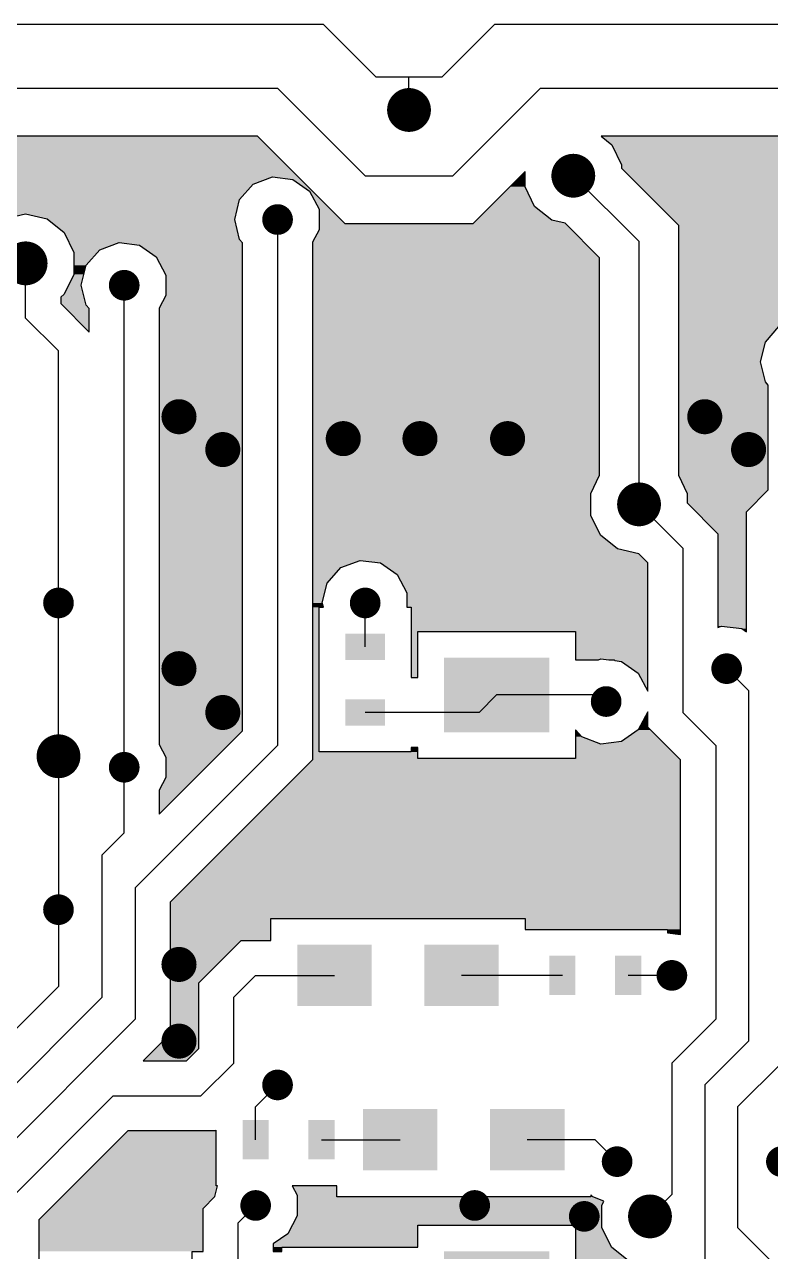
# Model space of a CAD drawing. Extents: x 295 to 953, y 10 to 290.
# Drawn here: x 631.66 to 659.75, y 194.64 to 240.84 of the extents above; entities that cross this region are included whole.
import ezdxf

# ---------------------------------------------------------------- set-up
doc = ezdxf.new("R2010")
doc.units = 0
doc.header["$LTSCALE"] = 5
doc.header["$MEASUREMENT"] = 0
doc.layers.get('0').update_dxf_attribs({"linetype": 'CONTINUOUS', "lineweight": 25})
doc.layers.add('16_COMP_GBR', color=1, linetype='CONTINUOUS')

msp = doc.modelspace()

# ---------------------------------------------------------------- linework, layer by layer
for points, const_width in [([(645.728, 237.625, 1), (646.553, 237.625, 1)], 0.825), ([(651.915, 235.15, 1), (652.74, 235.15, 1)], 0.825), ([(640.901, 233.5, 1), (641.479, 233.5, 1)], 0.577), ([(631.29, 231.85, 1), (632.115, 231.85, 1)], 0.825), ([(635.126, 231.025, 1), (635.704, 231.025, 1)], 0.577), ([(637.148, 226.075, 1), (637.808, 226.075, 1)], 0.66), ([(656.948, 226.075, 1), (657.608, 226.075, 1)], 0.66), ([(638.798, 224.838, 1), (639.458, 224.838, 1)], 0.66), ([(643.335, 225.25, 1), (643.995, 225.25, 1)], 0.66), ([(646.223, 225.25, 1), (646.883, 225.25, 1)], 0.66), ([(649.523, 225.25, 1), (650.183, 225.25, 1)], 0.66), ([(658.598, 224.838, 1), (659.258, 224.838, 1)], 0.66), ([(654.39, 222.775, 1), (655.215, 222.775, 1)], 0.825), ([(632.651, 219.062, 1), (633.229, 219.062, 1)], 0.577), ([(644.201, 219.062, 1), (644.779, 219.062, 1)], 0.577), ([(637.148, 216.588, 1), (637.808, 216.588, 1)], 0.66), ([(657.814, 216.588, 1), (658.391, 216.588, 1)], 0.577), ([(653.276, 215.35, 1), (653.854, 215.35, 1)], 0.577), ([(638.798, 214.938, 1), (639.458, 214.938, 1)], 0.66), ([(632.528, 213.288, 1), (633.353, 213.288, 1)], 0.825), ([(635.126, 212.875, 1), (635.704, 212.875, 1)], 0.577), ([(632.651, 207.513, 1), (633.229, 207.513, 1)], 0.577), ([(637.148, 205.45, 1), (637.808, 205.45, 1)], 0.66), ([(655.751, 205.038, 1), (656.329, 205.038, 1)], 0.577), ([(637.148, 202.563, 1), (637.808, 202.563, 1)], 0.66), ([(640.901, 200.913, 1), (641.479, 200.913, 1)], 0.577), ([(653.689, 198.025, 1), (654.266, 198.025, 1)], 0.577), ([(659.876, 198.025, 1), (660.454, 198.025, 1)], 0.577), ([(640.076, 196.375, 1), (640.654, 196.375, 1)], 0.577), ([(648.326, 196.375, 1), (648.904, 196.375, 1)], 0.577), ([(652.451, 195.963, 1), (653.029, 195.963, 1)], 0.577), ([(654.803, 195.963, 1), (655.628, 195.963, 1)], 0.825)]:
    msp.add_lwpolyline(points, format="xyb", close=True, dxfattribs=dict(const_width=const_width))
for points in [[(651.42, 222.28), (651.42, 219.475), (647.46, 222.28), (647.46, 219.475)], [(645.233, 217.908), (645.233, 216.918), (643.748, 217.908), (643.748, 216.918)], [(651.42, 217), (651.42, 214.195), (647.46, 217), (647.46, 214.195)], [(645.233, 215.433), (645.233, 214.443), (643.748, 215.433), (643.748, 214.443)], [(644.738, 206.193), (644.738, 203.883), (641.933, 206.193), (641.933, 203.883)], [(649.523, 206.193), (649.523, 203.883), (646.718, 206.193), (646.718, 203.883)], [(652.41, 205.78), (652.41, 204.295), (651.42, 205.78), (651.42, 204.295)], [(654.885, 205.78), (654.885, 204.295), (653.895, 205.78), (653.895, 204.295)], [(640.86, 199.593), (640.86, 198.108), (639.87, 199.593), (639.87, 198.108)], [(643.335, 199.593), (643.335, 198.108), (642.345, 199.593), (642.345, 198.108)], [(647.213, 200.005), (647.213, 197.695), (644.408, 200.005), (644.408, 197.695)], [(651.998, 200.005), (651.998, 197.695), (649.193, 200.005), (649.193, 197.695)], [(651.42, 194.643), (651.42, 191.838), (647.46, 194.643), (647.46, 191.838)]]:
    msp.add_solid(points)
at = {"layer": '16_COMP_GBR', "color": 7}
for p, q in [((642.923, 240.843), (568.095, 240.843)), ((642.923, 240.843), (644.903, 238.863)), ((647.378, 238.863), (649.358, 240.843)), ((796.785, 240.843), (649.358, 240.843)), ((646.14, 238.863), (644.903, 238.863)), ((647.378, 238.863), (646.14, 238.863)), ((646.14, 237.625), (646.14, 238.863)), ((570.653, 238.45), (641.19, 238.45)), ((644.49, 235.15), (641.19, 238.45)), ((651.09, 238.45), (647.79, 235.15)), ((651.09, 238.45), (708.428, 238.45)), ((640.438, 236.635), (610.221, 236.635)), ((643.738, 233.335), (640.438, 236.635)), ((679.883, 236.635), (653.377, 236.635)), ((653.377, 236.635), (653.783, 236.312)), ((653.783, 236.312), (654.143, 235.564)), ((650.513, 235.305), (648.542, 233.335)), ((650.513, 234.736), (650.513, 235.305)), ((654.143, 235.564), (654.143, 235.435)), ((654.143, 235.435), (656.288, 233.29)), ((639.761, 234.251), (640.273, 234.828)), ((640.273, 234.828), (640.995, 235.104)), ((640.995, 235.104), (641.763, 235.01)), ((641.763, 235.01), (642.399, 234.571)), ((644.49, 235.15), (647.79, 235.15)), ((650.872, 233.988), (650.513, 234.736)), ((652.328, 235.15), (654.803, 232.675)), ((639.575, 233.5), (639.761, 234.251)), ((642.399, 234.571), (642.758, 233.886)), ((642.758, 233.886), (642.758, 233.114)), ((651.519, 233.472), (650.872, 233.988)), ((630.894, 233.528), (631.703, 233.711)), ((631.703, 233.711), (632.511, 233.528)), ((632.511, 233.528), (633.158, 233.012)), ((639.761, 232.749), (639.575, 233.5)), ((641.19, 233.5), (641.19, 213.7)), ((648.542, 233.335), (643.738, 233.335)), ((652.019, 233.358), (651.519, 233.472)), ((653.318, 232.06), (652.019, 233.358)), ((633.158, 233.012), (633.518, 232.264)), ((642.758, 233.114), (642.51, 232.642)), ((656.288, 233.29), (656.288, 223.876)), ((634.498, 232.353), (635.22, 232.629)), ((635.22, 232.629), (635.988, 232.535)), ((635.988, 232.535), (636.624, 232.096)), ((639.87, 232.625), (639.761, 232.749)), ((639.87, 214.246), (639.87, 232.625)), ((642.51, 232.642), (642.51, 213.154)), ((654.803, 222.775), (654.803, 232.675)), ((633.518, 232.264), (633.518, 231.436)), ((633.986, 231.776), (634.498, 232.353)), ((636.624, 232.096), (636.983, 231.411)), ((653.318, 223.874), (653.318, 232.06)), ((631.703, 229.788), (631.703, 231.85)), ((633.8, 231.025), (633.986, 231.776)), ((633.518, 231.436), (633.158, 230.688)), ((633.986, 230.274), (633.8, 231.025)), ((635.415, 212.875), (635.415, 231.025)), ((636.983, 231.411), (636.983, 230.639)), ((633.158, 230.688), (633.023, 230.581)), ((633.023, 230.581), (633.023, 230.334)), ((636.983, 230.639), (636.735, 230.167)), ((633.023, 230.334), (634.095, 229.263)), ((634.095, 230.15), (633.986, 230.274)), ((634.095, 229.263), (634.095, 230.15)), ((636.735, 230.167), (636.735, 213.733)), ((631.703, 229.788), (632.94, 228.55)), ((659.561, 228.888), (660.073, 229.466)), ((659.375, 228.137), (659.561, 228.888)), ((632.94, 219.062), (632.94, 228.55)), ((659.561, 227.387), (659.375, 228.137)), ((659.67, 227.263), (659.561, 227.387)), ((659.67, 223.321), (659.67, 227.263)), ((652.988, 223.189), (653.318, 223.874)), ((656.288, 223.876), (656.618, 223.189)), ((652.988, 222.361), (652.988, 223.189)), ((656.618, 223.189), (656.618, 222.826)), ((658.845, 222.496), (659.67, 223.321)), ((654.803, 222.775), (656.453, 221.125)), ((656.618, 222.826), (657.773, 221.671)), ((653.347, 221.613), (652.988, 222.361)), ((658.845, 217.98), (658.845, 222.496)), ((653.994, 221.097), (653.347, 221.613)), ((657.773, 221.671), (657.773, 218.139)), ((654.796, 220.915), (653.994, 221.097)), ((655.133, 220.579), (654.796, 220.915)), ((656.453, 221.125), (656.453, 214.938)), ((643.061, 219.813), (643.573, 220.391)), ((643.573, 220.391), (644.295, 220.666)), ((644.295, 220.666), (645.063, 220.572)), ((645.063, 220.572), (645.699, 220.133)), ((655.133, 215.738), (655.133, 220.579)), ((645.699, 220.133), (646.058, 219.449)), ((642.875, 219.062), (643.061, 219.813)), ((632.94, 213.288), (632.94, 219.062)), ((642.916, 218.898), (642.875, 219.062)), ((644.49, 217.413), (644.49, 219.062)), ((646.058, 219.449), (646.058, 218.898)), ((642.758, 218.898), (642.916, 218.898)), ((642.758, 213.453), (642.758, 218.898)), ((646.058, 218.898), (646.223, 218.898)), ((646.223, 218.898), (646.223, 216.258)), ((657.773, 218.139), (657.908, 218.191)), ((657.908, 218.191), (658.675, 218.097)), ((658.675, 218.097), (658.845, 217.98)), ((646.47, 217.99), (652.41, 217.99)), ((646.47, 216.258), (646.47, 217.99)), ((652.41, 217.99), (652.41, 216.918)), ((652.41, 216.918), (653.278, 216.918)), ((653.278, 216.918), (653.37, 216.954)), ((653.37, 216.954), (653.661, 216.918)), ((653.661, 216.918), (653.864, 216.918)), ((653.864, 216.918), (653.893, 216.889)), ((653.893, 216.889), (654.138, 216.86)), ((654.138, 216.86), (654.774, 216.421)), ((646.223, 216.258), (646.47, 216.258)), ((654.774, 216.421), (655.133, 215.738)), ((658.103, 216.588), (658.928, 215.763)), ((658.928, 215.763), (658.928, 202.563)), ((649.44, 215.598), (648.78, 214.938)), ((653.318, 215.598), (649.44, 215.598)), ((653.565, 215.35), (653.318, 215.598)), ((648.78, 214.938), (644.49, 214.938)), ((655.133, 214.962), (654.774, 214.279)), ((655.133, 214.391), (655.133, 214.962)), ((657.69, 213.7), (656.453, 214.938)), ((656.37, 213.154), (655.133, 214.391)), ((636.735, 211.113), (639.87, 214.246)), ((652.41, 214.277), (652.41, 213.205)), ((652.422, 214.277), (652.41, 214.277)), ((652.648, 214.022), (652.422, 214.277)), ((653.37, 213.748), (652.648, 214.022)), ((654.774, 214.279), (654.138, 213.84)), ((635.828, 208.338), (641.19, 213.7)), ((636.735, 213.733), (636.983, 213.261)), ((646.223, 213.453), (642.758, 213.453)), ((646.223, 213.618), (646.223, 213.453)), ((646.47, 213.618), (646.223, 213.618)), ((646.47, 213.205), (646.47, 213.618)), ((654.138, 213.84), (653.37, 213.748)), ((657.69, 213.7), (657.69, 203.388)), ((632.94, 213.288), (632.94, 207.513)), ((636.983, 213.261), (636.983, 212.489)), ((642.51, 213.154), (637.148, 207.791)), ((652.41, 213.205), (646.47, 213.205)), ((656.37, 206.577), (656.37, 213.154)), ((635.415, 210.4), (635.415, 212.875)), ((636.983, 212.489), (636.735, 212.017)), ((636.735, 212.017), (636.735, 211.113)), ((635.415, 210.4), (634.59, 209.575)), ((634.59, 204.213), (634.59, 209.575)), ((635.828, 208.338), (635.828, 203.388)), ((632.94, 207.513), (632.94, 204.625)), ((637.148, 207.791), (637.148, 202.841)), ((640.943, 207.183), (650.513, 207.183)), ((640.943, 206.357), (640.943, 207.183)), ((650.513, 207.183), (650.513, 206.77)), ((650.513, 206.77), (655.875, 206.77)), ((655.875, 206.77), (655.875, 206.636)), ((655.875, 206.636), (656.37, 206.577)), ((638.22, 204.759), (639.819, 206.357)), ((639.819, 206.357), (640.943, 206.357)), ((638.22, 202.284), (638.22, 204.759)), ((640.365, 205.038), (639.54, 204.213)), ((640.365, 205.038), (643.335, 205.038)), ((651.915, 205.038), (648.12, 205.038)), ((656.04, 205.038), (654.39, 205.038)), ((627.165, 198.85), (632.94, 204.625)), ((634.59, 204.213), (628.403, 198.025)), ((639.54, 201.738), (639.54, 204.213)), ((629.64, 197.2), (635.828, 203.388)), ((656.04, 201.738), (657.69, 203.388)), ((637.148, 202.841), (636.128, 201.82)), ((657.278, 200.913), (658.928, 202.563)), ((637.756, 201.82), (638.22, 202.284)), ((636.128, 201.82), (637.756, 201.82)), ((639.54, 201.738), (638.303, 200.5)), ((656.04, 201.738), (656.04, 196.788)), ((658.515, 200.088), (660.165, 201.738)), ((641.19, 200.913), (640.365, 200.088)), ((657.278, 200.913), (657.278, 194.313)), ((635.003, 200.5), (630.878, 196.375)), ((635.003, 200.5), (638.303, 200.5)), ((640.365, 198.85), (640.365, 200.088)), ((658.515, 200.088), (658.515, 195.55)), ((635.549, 199.18), (632.198, 195.829)), ((638.849, 199.18), (635.549, 199.18)), ((638.88, 199.211), (638.849, 199.18)), ((638.88, 197.118), (638.88, 199.211)), ((642.84, 198.85), (645.81, 198.85)), ((653.153, 198.85), (650.595, 198.85)), ((653.978, 198.025), (653.153, 198.85)), ((638.832, 196.71), (638.933, 197.118)), ((638.933, 197.118), (638.88, 197.118)), ((641.746, 197.118), (641.933, 196.761)), ((643.418, 197.118), (641.746, 197.118)), ((643.418, 196.705), (643.418, 197.118)), ((638.385, 196.261), (638.832, 196.71)), ((640.365, 196.375), (639.705, 195.715)), ((641.933, 196.761), (641.933, 195.989)), ((652.988, 196.705), (643.418, 196.705)), ((652.988, 196.778), (652.988, 196.705)), ((653.06, 196.697), (652.988, 196.778)), ((653.478, 196.538), (653.06, 196.697)), ((653.4, 196.377), (653.478, 196.538)), ((653.4, 195.548), (653.4, 196.377)), ((655.215, 195.963), (656.04, 196.788)), ((638.385, 194.643), (638.385, 196.261)), ((641.933, 195.989), (641.575, 195.304)), ((632.198, 195.829), (632.198, 192.91)), ((639.705, 193.323), (639.705, 195.715)), ((646.47, 195.633), (652.41, 195.633)), ((646.47, 194.808), (646.47, 195.633)), ((652.41, 195.633), (652.41, 190.848)), ((653.76, 194.801), (653.4, 195.548)), ((671.303, 182.763), (658.515, 195.55)), ((641.575, 195.304), (641.025, 194.926)), ((637.973, 194.643), (638.385, 194.643)), ((637.973, 193.57), (637.973, 194.643)), ((641.025, 194.926), (641.025, 194.643)), ((641.025, 194.643), (641.355, 194.643)), ((641.355, 194.808), (646.47, 194.808)), ((641.355, 194.643), (641.355, 194.808)), ((654.407, 194.284), (653.76, 194.801))]:
    msp.add_line(p, q, dxfattribs=at)
for points in [[(610.224, 236.633), (610.221, 236.635), (640.439, 236.633), (640.438, 236.635)], [(610.221, 236.635), (610.221, 236.635), (640.438, 236.635), (610.221, 236.635)], [(610.583, 235.949), (610.224, 236.633), (641.124, 235.949), (640.439, 236.633)], [(653.783, 236.312), (653.377, 236.635), (679.883, 236.312), (679.883, 236.635)], [(654.104, 235.645), (653.783, 236.312), (679.883, 235.645), (679.883, 236.312)], [(610.583, 235.176), (610.583, 235.949), (641.896, 235.176), (641.124, 235.949)], [(654.143, 235.564), (654.104, 235.645), (674.768, 235.564), (674.768, 235.645)], [(654.104, 235.645), (654.104, 235.645), (674.768, 235.645), (679.883, 235.645)], [(610.545, 235.104), (610.583, 235.176), (641.969, 235.104), (641.896, 235.176)], [(649.943, 234.736), (650.513, 235.305), (650.513, 234.736), (650.513, 235.305)], [(654.143, 235.435), (654.143, 235.564), (674.768, 235.435), (674.768, 235.564)], [(654.346, 235.232), (654.143, 235.435), (674.768, 235.232), (674.768, 235.435)], [(654.346, 235.232), (654.346, 235.232), (668.281, 235.232), (674.768, 235.232)], [(655.944, 233.634), (654.346, 235.232), (666.683, 233.634), (668.281, 235.232)], [(610.224, 234.492), (610.401, 234.828), (639.975, 234.492), (640.273, 234.828)], [(610.401, 234.828), (610.545, 235.104), (640.273, 234.828), (640.995, 235.104)], [(641.763, 235.01), (640.995, 235.104), (642.063, 235.01), (641.969, 235.104)], [(642.399, 234.571), (641.763, 235.01), (642.502, 234.571), (642.063, 235.01)], [(649.196, 233.988), (649.943, 234.736), (650.872, 233.988), (650.513, 234.736)], [(609.588, 234.053), (609.875, 234.251), (639.712, 234.053), (639.761, 234.251)], [(609.875, 234.251), (610.224, 234.492), (639.761, 234.251), (639.975, 234.492)], [(642.758, 233.886), (642.399, 234.571), (643.187, 233.886), (642.502, 234.571)], [(609.51, 234.043), (609.588, 234.053), (639.71, 234.043), (639.712, 234.053)], [(609.51, 233.995), (609.51, 234.043), (639.698, 233.995), (639.71, 234.043)], [(612.15, 233.711), (612.15, 233.995), (639.627, 233.711), (639.698, 233.995)], [(642.758, 233.335), (642.758, 233.886), (643.738, 233.335), (643.187, 233.886)], [(648.679, 233.472), (649.196, 233.988), (651.519, 233.472), (650.872, 233.988)], [(612.15, 233.583), (612.15, 233.711), (631.135, 233.583), (631.703, 233.711)], [(632.511, 233.528), (631.703, 233.711), (639.582, 233.528), (639.627, 233.711)], [(632.546, 233.5), (632.511, 233.528), (639.575, 233.5), (639.582, 233.528)], [(633.158, 233.012), (632.546, 233.5), (639.696, 233.012), (639.575, 233.5)], [(642.758, 233.114), (642.758, 233.335), (652.263, 233.114), (652.042, 233.335)], [(648.542, 233.335), (648.566, 233.358), (652.042, 233.335), (652.019, 233.358)], [(648.566, 233.358), (648.679, 233.472), (652.019, 233.358), (651.519, 233.472)], [(656.288, 233.29), (655.944, 233.634), (666.683, 233.29), (666.683, 233.634)], [(633.284, 232.749), (633.158, 233.012), (639.761, 232.749), (639.696, 233.012)], [(642.51, 232.642), (642.758, 233.114), (652.735, 232.642), (652.263, 233.114)], [(656.288, 231.273), (656.288, 233.29), (666.683, 231.273), (666.683, 233.29)], [(633.342, 232.629), (633.284, 232.749), (639.867, 232.629), (639.761, 232.749)], [(633.475, 232.353), (633.342, 232.629), (634.498, 232.353), (635.22, 232.629)], [(635.247, 232.625), (635.22, 232.629), (639.87, 232.625), (639.867, 232.629)], [(635.988, 232.535), (635.247, 232.625), (639.87, 232.535), (639.87, 232.625)], [(636.624, 232.096), (635.988, 232.535), (639.87, 232.096), (639.87, 232.535)], [(642.51, 232.06), (642.51, 232.642), (653.318, 232.06), (652.735, 232.642)], [(633.518, 232.264), (633.475, 232.353), (634.419, 232.264), (634.498, 232.353)], [(633.518, 231.776), (633.518, 232.264), (633.986, 231.776), (634.419, 232.264)], [(636.983, 231.411), (636.624, 232.096), (639.87, 231.411), (639.87, 232.096)], [(642.51, 223.874), (642.51, 232.06), (653.318, 223.874), (653.318, 232.06)], [(633.518, 231.436), (633.518, 231.776), (633.902, 231.436), (633.986, 231.776)], [(633.158, 230.688), (633.32, 231.025), (633.883, 230.688), (633.8, 231.025)], [(633.32, 231.025), (633.518, 231.436), (633.8, 231.025), (633.902, 231.436)], [(636.983, 230.639), (636.983, 231.411), (639.87, 230.639), (639.87, 231.411)], [(656.288, 231.272), (656.288, 231.273), (664.455, 231.272), (666.683, 231.273)], [(656.288, 230.583), (656.288, 231.272), (664.455, 230.583), (664.455, 231.272)], [(633.023, 230.581), (633.158, 230.688), (633.91, 230.581), (633.883, 230.688)], [(633.023, 230.334), (633.023, 230.581), (633.971, 230.334), (633.91, 230.581)], [(636.735, 230.167), (636.983, 230.639), (639.87, 230.167), (639.87, 230.639)], [(656.288, 230.334), (656.288, 230.583), (664.208, 230.334), (664.455, 230.583)], [(633.082, 230.274), (633.023, 230.334), (633.986, 230.274), (633.971, 230.334)], [(633.206, 230.15), (633.082, 230.274), (634.095, 230.15), (633.986, 230.274)], [(634.095, 229.263), (633.206, 230.15), (634.095, 229.263), (634.095, 230.15)], [(636.735, 214.246), (636.735, 230.167), (639.87, 214.246), (639.87, 230.167)], [(656.288, 229.741), (656.288, 230.334), (664.208, 229.741), (664.208, 230.334)], [(656.288, 229.466), (656.288, 229.741), (660.073, 229.466), (660.795, 229.741)], [(656.288, 228.888), (656.288, 229.466), (659.561, 228.888), (660.073, 229.466)], [(656.288, 228.137), (656.288, 228.888), (659.375, 228.137), (659.561, 228.888)], [(656.288, 227.387), (656.288, 228.137), (659.561, 227.387), (659.375, 228.137)], [(656.288, 227.263), (656.288, 227.387), (659.67, 227.263), (659.561, 227.387)], [(656.288, 223.876), (656.288, 227.263), (659.67, 223.876), (659.67, 227.263)], [(642.51, 223.189), (642.51, 223.874), (652.988, 223.189), (653.318, 223.874)], [(656.554, 223.321), (656.288, 223.876), (659.67, 223.321), (659.67, 223.876)], [(642.51, 222.361), (642.51, 223.189), (652.988, 222.361), (652.988, 223.189)], [(656.618, 223.189), (656.554, 223.321), (659.538, 223.189), (659.67, 223.321)], [(656.618, 222.826), (656.618, 223.189), (659.175, 222.826), (659.538, 223.189)], [(656.948, 222.496), (656.618, 222.826), (658.845, 222.496), (659.175, 222.826)], [(642.51, 221.613), (642.51, 222.361), (653.347, 221.613), (652.988, 222.361)], [(657.773, 221.671), (656.948, 222.496), (658.845, 221.671), (658.845, 222.496)], [(642.51, 221.097), (642.51, 221.613), (653.994, 221.097), (653.347, 221.613)], [(657.773, 218.191), (657.773, 221.671), (658.845, 218.191), (658.845, 221.671)], [(642.51, 220.915), (642.51, 221.097), (654.796, 220.915), (653.994, 221.097)], [(642.51, 220.666), (642.51, 220.915), (655.045, 220.666), (654.796, 220.915)], [(642.51, 220.391), (642.51, 220.666), (643.573, 220.391), (644.295, 220.666)], [(642.51, 219.813), (642.51, 220.391), (643.061, 219.813), (643.573, 220.391)], [(645.009, 220.579), (644.295, 220.666), (655.133, 220.579), (655.045, 220.666)], [(645.063, 220.572), (645.009, 220.579), (655.133, 220.572), (655.133, 220.579)], [(645.699, 220.133), (645.063, 220.572), (655.133, 220.133), (655.133, 220.572)], [(646.058, 219.449), (645.699, 220.133), (655.133, 219.449), (655.133, 220.133)], [(642.51, 219.062), (642.51, 219.813), (642.875, 219.062), (643.061, 219.813)], [(642.51, 218.898), (642.51, 219.062), (642.916, 218.898), (642.875, 219.062)], [(646.058, 218.898), (646.058, 219.449), (655.133, 218.898), (655.133, 219.449)], [(642.51, 218.897), (642.51, 218.898), (642.758, 218.897), (642.916, 218.898)], [(642.51, 213.453), (642.51, 218.897), (642.758, 213.453), (642.758, 218.897)], [(646.223, 217.99), (646.223, 218.898), (655.133, 217.99), (655.133, 218.898)], [(657.773, 218.139), (657.773, 218.191), (657.773, 218.139), (657.908, 218.191)], [(658.675, 218.097), (657.908, 218.191), (658.845, 218.097), (658.845, 218.191)], [(658.845, 217.98), (658.675, 218.097), (658.845, 217.98), (658.845, 218.097)], [(646.223, 216.258), (646.223, 217.99), (646.47, 216.258), (646.47, 217.99)], [(646.223, 217.99), (646.223, 217.99), (646.47, 217.99), (652.41, 217.99)], [(652.41, 216.954), (652.41, 217.99), (655.132, 216.954), (655.133, 217.99)], [(652.41, 216.918), (652.41, 216.954), (653.278, 216.918), (653.37, 216.954)], [(653.661, 216.918), (653.37, 216.954), (655.132, 216.918), (655.132, 216.954)], [(653.893, 216.889), (653.864, 216.918), (655.132, 216.889), (655.132, 216.918)], [(654.138, 216.86), (653.893, 216.889), (655.132, 216.86), (655.132, 216.889)], [(654.774, 216.421), (654.138, 216.86), (655.132, 216.421), (655.132, 216.86)], [(655.132, 215.738), (654.774, 216.421), (655.132, 215.738), (655.132, 216.421)], [(654.833, 214.391), (655.133, 214.962), (655.133, 214.391), (655.133, 214.962)], [(654.774, 214.279), (654.833, 214.391), (655.245, 214.279), (655.133, 214.391)], [(636.735, 213.733), (636.735, 214.246), (639.357, 213.733), (639.87, 214.246)], [(652.41, 214.277), (652.41, 214.277), (652.422, 214.277), (652.41, 214.277)], [(652.41, 214.022), (652.41, 214.277), (652.648, 214.022), (652.422, 214.277)], [(652.41, 213.748), (652.41, 214.022), (653.37, 213.748), (652.648, 214.022)], [(654.138, 213.84), (654.774, 214.279), (655.684, 213.84), (655.245, 214.279)], [(636.983, 213.261), (636.735, 213.733), (638.884, 213.261), (639.357, 213.733)], [(642.51, 213.205), (642.51, 213.453), (646.47, 213.205), (646.47, 213.453)], [(646.223, 213.617), (646.223, 213.618), (646.47, 213.617), (646.223, 213.618)], [(646.223, 213.453), (646.223, 213.617), (646.47, 213.453), (646.47, 213.617)], [(652.41, 213.205), (652.41, 213.748), (656.319, 213.205), (655.776, 213.748)], [(653.37, 213.748), (654.138, 213.84), (655.776, 213.748), (655.684, 213.84)], [(636.983, 212.489), (636.983, 213.261), (638.112, 212.489), (638.884, 213.261)], [(637.148, 207.791), (642.51, 213.154), (656.37, 207.791), (656.37, 213.154)], [(642.51, 213.154), (642.51, 213.205), (656.37, 213.154), (656.319, 213.205)], [(636.735, 212.017), (636.983, 212.489), (637.64, 212.017), (638.112, 212.489)], [(636.735, 211.113), (636.735, 212.017), (636.735, 211.113), (637.64, 212.017)], [(637.148, 207.183), (637.148, 207.791), (656.37, 207.183), (656.37, 207.791)], [(637.148, 207.182), (637.148, 207.183), (640.943, 207.182), (650.513, 207.183)], [(637.148, 206.357), (637.148, 207.182), (640.943, 206.357), (640.943, 207.182)], [(650.513, 206.77), (650.513, 207.183), (656.37, 206.77), (656.37, 207.183)], [(655.875, 206.636), (655.875, 206.77), (656.37, 206.636), (656.37, 206.77)], [(656.37, 206.577), (655.875, 206.636), (656.37, 206.577), (656.37, 206.636)], [(637.148, 206.357), (637.148, 206.357), (639.819, 206.357), (640.943, 206.357)], [(637.148, 204.759), (637.148, 206.357), (638.22, 204.759), (639.819, 206.357)], [(637.148, 202.841), (637.148, 204.759), (638.22, 202.841), (638.22, 204.759)], [(636.591, 202.284), (637.148, 202.841), (638.22, 202.284), (638.22, 202.841)], [(636.128, 201.82), (636.591, 202.284), (637.756, 201.82), (638.22, 202.284)], [(633.486, 197.118), (635.549, 199.18), (638.88, 197.118), (638.88, 199.18)], [(638.849, 199.18), (638.88, 199.211), (638.88, 199.18), (638.88, 199.211)], [(633.079, 196.71), (633.486, 197.117), (638.832, 196.71), (638.933, 197.117)], [(633.486, 197.117), (633.486, 197.118), (638.933, 197.117), (638.88, 197.118)], [(641.746, 197.117), (641.746, 197.118), (643.418, 197.117), (641.746, 197.118)], [(641.933, 196.761), (641.746, 197.117), (643.418, 196.761), (643.418, 197.117)], [(632.63, 196.261), (633.079, 196.71), (638.385, 196.261), (638.832, 196.71)], [(641.933, 196.705), (641.933, 196.761), (643.418, 196.705), (643.418, 196.761)], [(641.933, 196.697), (641.933, 196.705), (653.06, 196.697), (653.053, 196.705)], [(641.933, 196.538), (641.933, 196.697), (653.478, 196.538), (653.06, 196.697)], [(641.933, 196.377), (641.933, 196.538), (653.4, 196.377), (653.478, 196.538)], [(641.933, 195.989), (641.933, 196.377), (653.4, 195.989), (653.4, 196.377)], [(652.988, 196.705), (652.988, 196.778), (653.053, 196.705), (652.988, 196.778)], [(632.198, 195.829), (632.63, 196.261), (638.385, 195.829), (638.385, 196.261)], [(641.746, 195.633), (641.933, 195.989), (653.4, 195.633), (653.4, 195.989)], [(632.198, 194.643), (632.198, 195.829), (638.385, 194.643), (638.385, 195.829)], [(641.575, 195.304), (641.746, 195.632), (646.47, 195.304), (646.47, 195.632)], [(641.746, 195.632), (641.746, 195.633), (646.47, 195.632), (652.41, 195.633)], [(652.41, 195.548), (652.41, 195.633), (653.4, 195.548), (653.4, 195.633)], [(652.41, 194.801), (652.41, 195.548), (653.76, 194.801), (653.4, 195.548)], [(641.025, 194.926), (641.575, 195.304), (646.47, 194.926), (646.47, 195.304)], [(632.198, 194.642), (632.198, 194.643), (637.973, 194.642), (638.385, 194.643)], [(641.025, 194.808), (641.025, 194.926), (646.47, 194.808), (646.47, 194.926)], [(641.025, 194.807), (641.025, 194.808), (641.355, 194.807), (646.47, 194.808)], [(641.025, 194.643), (641.025, 194.807), (641.355, 194.643), (641.355, 194.807)], [(652.41, 194.284), (652.41, 194.801), (654.407, 194.284), (653.76, 194.801)]]:
    msp.add_solid(points, dxfattribs=at)

doc.saveas('drawing.dxf')
